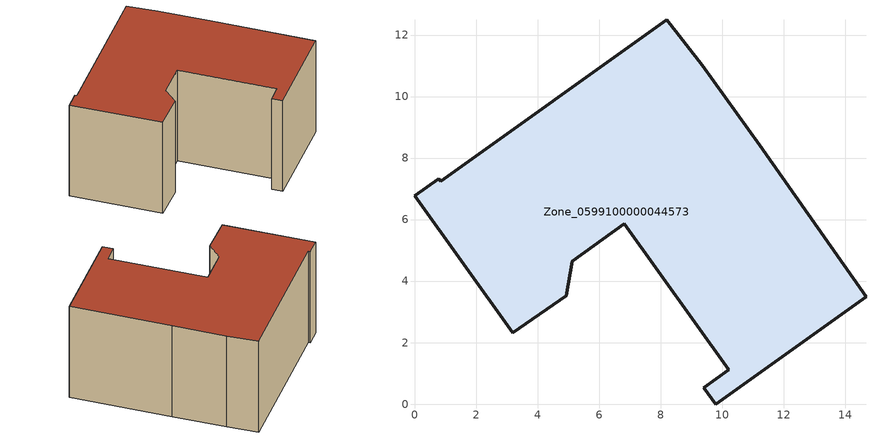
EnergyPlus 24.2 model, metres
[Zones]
Zone_0599100000044573
 floor ground (C_G): 0.85,7.24 8.21,12.49 9.35,11.02 11.22,8.42 14.68,3.49 9.79,0 9.41,0.53 10.22,1.12 6.82,5.87 5.13,4.65 4.94,3.52 3.19,2.33 0,6.77 0.79,7.33 z0
 wall outside (C_F): 3.19,2.33 4.94,3.52 5.13,4.65 6.82,5.87 10.22,1.12 9.41,0.53 9.79,0 14.68,3.49 11.22,8.42 9.35,11.02 8.21,12.49 0.85,7.24 0.79,7.33 0,6.77 3.19,2.33 z0:6.22
 roof outside (C_R): 8.21,12.49 0.85,7.24 0.79,7.33 0,6.77 3.19,2.33 4.94,3.52 5.13,4.65 6.82,5.87 10.22,1.12 9.41,0.53 9.79,0 14.68,3.49 11.22,8.42 9.35,11.02 z6.22
[BUILDING]
Pand.0599100000044573: North Axis=0; Terrain=City; Loads Convergence Tolerance Value=0.04; Temperature Convergence Tolerance Value=0.4; Solar Distribution=FullExterior; Maximum Number of Warmup Days=25; Minimum Number of Warmup Days=1
[Site:Location]
Rotterdam.The.Hague.AP_ZH_NLD Design_Conditions: Latitude=51.96; Longitude=4.45; Time Zone=1; Elevation=-4.5
[SITE:GROUNDTEMPERATURE:BUILDINGSURFACE]
18, 18, 18, 18, 18, 18, 18, 18, 18, 18, 18, 18
[MATERIAL] Thermal Absorptance=0.9; Solar Absorptance=0.7; Visible Absorptance=0.7
Name | Roughness | Thickness | Conductivity | Density | Specific Heat
G.TC.1975-1991 | MediumSmooth | 0.15 | 0.288461 | 540 | 1210
F.TC.1975-1991 | Rough | 0.3 | 0.230769 | 1920 | 840
R.TC.1975-1991 | MediumRough | 0.2 | 0.153846 | 1500 | 1000
[CONSTRUCTION]
C_G: G.TC.1975-1991
C_F: F.TC.1975-1991
C_R: R.TC.1975-1991
[ZONE]
Zone_0599100000044573: Type=1; Multiplier=1; Ceiling Height=Autocalculate; Volume=Autocalculate; Floor Area=autocalculate; Part of Total Floor Area=Yes
[ZONEINFILTRATION:DESIGNFLOWRATE]
Infil_Zone_0599100000044573: Zone or ZoneList or Space or SpaceList=Zone_0599100000044573; Schedule=AlwaysOn; Design Flow Rate Calculation Method=Flow/Area; Flow Rate per Floor Area=0.003; Constant Term Coefficient=1; Temperature Term Coefficient=0; Velocity Term Coefficient=0; Velocity Squared Term Coefficient=0
[HVACTEMPLATE:ZONE:IDEALLOADSAIRSYSTEM]
Zone_0599100000044573: Maximum Heating Supply Air Temperature=50; Minimum Cooling Supply Air Temperature=13; Maximum Heating Supply Air Humidity Ratio=0.0156; Minimum Cooling Supply Air Humidity Ratio=0.0077; Heating Limit=NoLimit; Cooling Limit=NoLimit; Dehumidification Control Type=ConstantSensibleHeatRatio; Cooling Sensible Heat Ratio=0.7; Dehumidification Setpoint=60; Humidification Control Type=None; Humidification Setpoint=30; Outdoor Air Method=None; Outdoor Air Flow Rate per Person=0.00944; Outdoor Air Flow Rate per Zone Floor Area=0; Outdoor Air Flow Rate per Zone=0; Demand Controlled Ventilation Type=None; Outdoor Air Economizer Type=NoEconomizer; Heat Recovery Type=None; Sensible Heat Recovery Effectiveness=0.7; Latent Heat Recovery Effectiveness=0.65
[ZONECONTROL:THERMOSTAT]
ThermostatControl_Zone_0599100000044573: Zone or ZoneList=Zone_0599100000044573; Control Type Schedule=DualSetpointControlType; Control 1=Thermostat_Zone_0599100000044573; Temperature Difference Between Cutout And Setpoint=0
[THERMOSTATSETPOINT:DUALSETPOINT]
Thermostat_Zone_0599100000044573: Heating Setpoint Temperature Schedule=HeatingSetpoint_Zone_0599100000044573; Cooling Setpoint Temperature Schedule=CoolingSetpoint_Zone_0599100000044573
[SCHEDULE:COMPACT]
HeatingSetpoint_Zone_0599100000044573: Through: 12/31, For: AllDays, Until: 24:00, 21
CoolingSetpoint_Zone_0599100000044573: Through: 12/31, For: AllDays, Until: 24:00, 24
DualSetpointControlType: Through: 12/31, For: AllDays, Until: 24:00, 4
AlwaysOn: Through: 12/31, For: AllDays, Until: 24:00, 1
